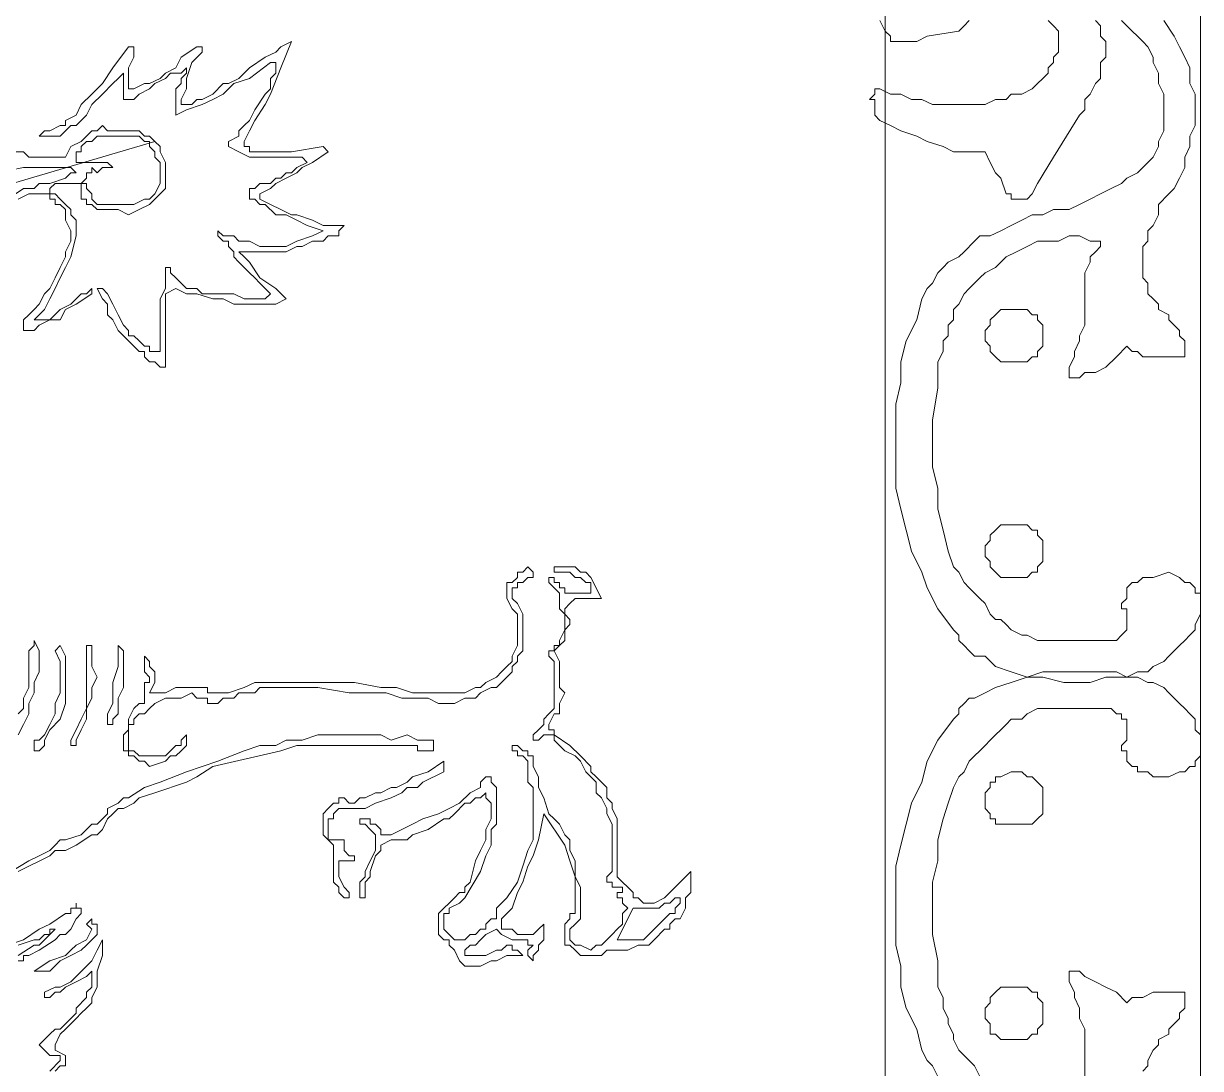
# Model space of a CAD drawing. Extents: x -66030 to 95157, y -13132 to 45879.
# Drawn here: x -24483 to -23608, y 14958 to 15735 of the extents above; entities that cross this region are included whole.
import ezdxf

# ---------------------------------------------------------------- set-up
doc = ezdxf.new("R2010")
doc.units = 0
doc.header["$LTSCALE"] = 100
doc.header["$MEASUREMENT"] = 0
doc.layers.get('0').update_dxf_attribs({"linetype": 'CONTINUOUS'})

msp = doc.modelspace()

# ---------------------------------------------------------------- linework, layer by layer
at = {"lineweight": 0}
for points in [[(-25342.37, 16299.58), (-23608.13, 16299.58), (-23608.13, 13143.56), (-25342.37, 13143.56), (-25342.37, 16299.58)], [(-25108.02, 15948.04), (-23842.48, 15948.04), (-23842.48, 13381.82), (-25108.02, 13381.82), (-25108.02, 15948.04)], [(-24283.86, 15721.5), (-24291.67, 15701.97), (-24299.48, 15682.44), (-24303.39, 15674.62), (-24311.2, 15662.91), (-24315.11, 15655.09), (-24319.01, 15647.28), (-24319.01, 15643.38), (-24319.01, 15643.38), (-24315.11, 15643.38), (-24315.11, 15639.47), (-24311.2, 15639.47), (-24307.29, 15639.47), (-24283.86, 15639.47), (-24260.42, 15643.38), (-24256.52, 15639.47), (-24268.23, 15631.66), (-24276.05, 15627.75), (-24279.95, 15623.85), (-24287.76, 15619.94), (-24295.58, 15616.03), (-24299.48, 15612.13), (-24307.29, 15608.22), (-24307.29, 15604.32), (-24299.48, 15600.41), (-24291.67, 15596.51), (-24283.86, 15592.6), (-24279.95, 15592.6), (-24268.23, 15588.69), (-24260.42, 15584.79), (-24252.61, 15584.79), (-24244.8, 15584.79), (-24248.7, 15580.88), (-24248.7, 15580.88), (-24248.7, 15576.98), (-24252.61, 15576.98), (-24256.52, 15576.98), (-24260.42, 15573.07), (-24268.23, 15573.07), (-24276.05, 15569.16), (-24279.95, 15569.16), (-24287.76, 15565.26), (-24291.67, 15565.26), (-24299.48, 15565.26), (-24307.29, 15565.26), (-24311.2, 15565.26), (-24319.01, 15565.26), (-24319.01, 15565.26), (-24322.92, 15565.26), (-24322.92, 15565.26), (-24319.01, 15561.35), (-24315.11, 15557.45), (-24307.29, 15545.73), (-24295.58, 15537.92), (-24287.76, 15530.1), (-24295.58, 15526.2), (-24307.29, 15526.2), (-24315.11, 15526.2), (-24326.82, 15526.2), (-24334.64, 15530.1), (-24342.45, 15530.1), (-24354.16, 15534.01), (-24361.98, 15534.01), (-24369.79, 15537.92), (-24377.6, 15534.01), (-24377.6, 15526.2), (-24377.6, 15518.39), (-24377.6, 15506.67), (-24377.6, 15494.95), (-24377.6, 15479.33), (-24381.51, 15479.33), (-24385.41, 15483.23), (-24385.41, 15483.23), (-24389.32, 15483.23), (-24393.22, 15487.14), (-24393.22, 15491.04), (-24397.13, 15491.04), (-24401.04, 15494.95), (-24408.85, 15502.76), (-24412.75, 15506.67), (-24416.66, 15514.48), (-24420.57, 15518.39), (-24420.57, 15526.2), (-24424.47, 15530.1), (-24428.38, 15537.92), (-24424.47, 15537.92), (-24420.57, 15534.01), (-24416.66, 15526.2), (-24412.75, 15518.39), (-24408.85, 15510.57), (-24404.94, 15506.67), (-24404.94, 15502.76), (-24401.04, 15502.76), (-24397.13, 15498.86), (-24393.22, 15494.95), (-24389.32, 15494.95), (-24389.32, 15491.04), (-24381.51, 15491.04), (-24381.51, 15494.95), (-24381.51, 15498.86), (-24381.51, 15506.67), (-24381.51, 15514.48), (-24381.51, 15522.29), (-24381.51, 15526.2), (-24381.51, 15530.1), (-24377.6, 15537.92), (-24377.6, 15541.82), (-24377.6, 15545.73), (-24377.6, 15549.63), (-24377.6, 15553.54), (-24377.6, 15553.54), (-24377.6, 15553.54), (-24377.6, 15553.54), (-24373.69, 15553.54), (-24373.69, 15553.54), (-24373.69, 15549.63), (-24369.79, 15545.73), (-24365.88, 15541.82), (-24365.88, 15541.82), (-24361.98, 15537.92), (-24358.07, 15537.92), (-24354.16, 15537.92), (-24350.26, 15534.01), (-24342.45, 15534.01), (-24334.64, 15534.01), (-24326.82, 15534.01), (-24319.01, 15530.1), (-24315.11, 15530.1), (-24307.29, 15530.1), (-24307.29, 15530.1), (-24303.39, 15530.1), (-24303.39, 15530.1), (-24299.48, 15534.01), (-24303.39, 15537.92), (-24307.29, 15541.82), (-24311.2, 15545.73), (-24315.11, 15549.63), (-24319.01, 15553.54), (-24322.92, 15557.45), (-24326.82, 15561.35), (-24326.82, 15565.26), (-24330.73, 15569.16), (-24330.73, 15573.07), (-24334.64, 15573.07), (-24338.54, 15576.98), (-24338.54, 15576.98), (-24338.54, 15576.98), (-24338.54, 15576.98), (-24338.54, 15580.88), (-24338.54, 15580.88), (-24334.64, 15576.98), (-24326.82, 15576.98), (-24322.92, 15573.07), (-24319.01, 15573.07), (-24315.11, 15573.07), (-24307.29, 15569.16), (-24303.39, 15569.16), (-24299.48, 15569.16), (-24287.76, 15569.16), (-24279.95, 15573.07), (-24268.23, 15576.98), (-24260.42, 15580.88), (-24272.14, 15584.79), (-24279.95, 15588.69), (-24287.76, 15592.6), (-24295.58, 15592.6), (-24303.39, 15600.41), (-24307.29, 15600.41), (-24311.2, 15604.32), (-24315.11, 15604.32), (-24315.11, 15608.22), (-24315.11, 15612.13), (-24311.2, 15612.13), (-24307.29, 15616.03), (-24303.39, 15616.03), (-24299.48, 15616.03), (-24295.58, 15619.94), (-24295.58, 15619.94), (-24291.67, 15619.94), (-24287.76, 15623.85), (-24283.86, 15623.85), (-24279.95, 15627.75), (-24272.14, 15631.66), (-24276.05, 15635.56), (-24291.67, 15635.56), (-24295.58, 15635.56), (-24303.39, 15635.56), (-24311.2, 15635.56), (-24315.11, 15635.56), (-24322.92, 15639.47), (-24330.73, 15643.38), (-24330.73, 15643.38), (-24330.73, 15643.38), (-24330.73, 15647.28), (-24330.73, 15647.28), (-24322.92, 15651.19), (-24322.92, 15655.09), (-24319.01, 15659), (-24315.11, 15662.91), (-24311.2, 15670.72), (-24303.39, 15682.44), (-24303.39, 15682.44), (-24299.48, 15686.34), (-24299.48, 15694.15), (-24295.58, 15698.06), (-24295.58, 15705.87), (-24299.48, 15705.87), (-24315.11, 15694.15), (-24326.82, 15690.25), (-24334.64, 15682.44), (-24342.45, 15678.53), (-24350.26, 15674.62), (-24361.98, 15670.72), (-24369.79, 15666.81), (-24369.79, 15670.72), (-24369.79, 15670.72), (-24369.79, 15674.62), (-24369.79, 15678.53), (-24369.79, 15682.44), (-24369.79, 15686.34), (-24365.88, 15690.25), (-24365.88, 15694.15), (-24361.98, 15698.06), (-24361.98, 15698.06), (-24361.98, 15701.97), (-24365.88, 15698.06), (-24369.79, 15698.06), (-24373.69, 15698.06), (-24377.6, 15694.15), (-24385.41, 15690.25), (-24389.32, 15686.34), (-24397.13, 15682.44), (-24401.04, 15678.53), (-24404.94, 15678.53), (-24408.85, 15678.53), (-24408.85, 15682.44), (-24408.85, 15682.44), (-24408.85, 15686.34), (-24408.85, 15690.25), (-24408.85, 15690.25), (-24408.85, 15694.15), (-24408.85, 15698.06), (-24408.85, 15698.06), (-24412.75, 15694.15), (-24416.66, 15690.25), (-24424.47, 15682.44), (-24432.28, 15674.62), (-24436.19, 15666.81), (-24440.1, 15662.91), (-24444, 15659), (-24447.91, 15659), (-24451.81, 15655.09), (-24455.72, 15651.19), (-24463.53, 15651.19), (-24467.44, 15651.19), (-24471.34, 15651.19), (-24471.34, 15651.19), (-24467.44, 15655.09), (-24463.53, 15655.09), (-24463.53, 15655.09), (-24455.72, 15659), (-24451.81, 15659), (-24451.81, 15662.91), (-24444, 15666.81), (-24440.1, 15674.62), (-24432.28, 15682.44), (-24424.47, 15690.25), (-24416.66, 15701.97), (-24404.94, 15717.59), (-24404.94, 15717.59), (-24404.94, 15717.59), (-24401.04, 15717.59), (-24401.04, 15717.59), (-24401.04, 15713.68), (-24401.04, 15709.78), (-24404.94, 15701.97), (-24404.94, 15698.06), (-24404.94, 15694.15), (-24404.94, 15690.25), (-24404.94, 15686.34), (-24401.04, 15686.34), (-24393.22, 15690.25), (-24389.32, 15690.25), (-24381.51, 15694.15), (-24377.6, 15698.06), (-24369.79, 15701.97), (-24365.88, 15709.78), (-24354.16, 15717.59), (-24354.16, 15717.59), (-24354.16, 15717.59), (-24350.26, 15717.59), (-24350.26, 15713.68), (-24358.07, 15705.87), (-24361.98, 15694.15), (-24361.98, 15690.25), (-24361.98, 15686.34), (-24365.88, 15678.53), (-24365.88, 15674.62), (-24358.07, 15674.62), (-24354.16, 15678.53), (-24350.26, 15678.53), (-24342.45, 15682.44), (-24334.64, 15690.25), (-24330.73, 15690.25), (-24322.92, 15694.15), (-24319.01, 15698.06), (-24315.11, 15701.97), (-24303.39, 15709.78), (-24295.58, 15713.68), (-24291.67, 15717.59), (-24283.86, 15721.5), (-24283.86, 15721.5)], [(-24385.41, 15639.47), (-24385.41, 15635.56), (-24381.51, 15631.66), (-24381.51, 15627.75), (-24381.51, 15623.85), (-24381.51, 15619.94), (-24381.51, 15616.03), (-24381.51, 15616.03), (-24385.41, 15608.22), (-24385.41, 15608.22), (-24389.32, 15604.32), (-24393.22, 15604.32), (-24393.22, 15604.32), (-24401.04, 15600.41), (-24404.94, 15600.41), (-24408.85, 15600.41), (-24416.66, 15600.41), (-24420.57, 15600.41), (-24428.38, 15600.41), (-24432.28, 15604.32), (-24432.28, 15608.22), (-24436.19, 15612.13), (-24436.19, 15612.13), (-24436.19, 15616.03), (-24440.1, 15616.03), (-24436.19, 15619.94), (-24436.19, 15619.94), (-24436.19, 15623.85), (-24436.19, 15623.85), (-24432.28, 15623.85), (-24432.28, 15627.75), (-24428.38, 15623.85), (-24424.47, 15627.75), (-24416.66, 15627.75), (-24420.57, 15631.66), (-24420.57, 15631.66), (-24420.57, 15631.66), (-24424.47, 15631.66), (-24428.38, 15631.66), (-24432.28, 15631.66), (-24436.19, 15631.66), (-24436.19, 15631.66), (-24440.1, 15631.66), (-24440.1, 15631.66), (-24444, 15631.66), (-24444, 15631.66), (-24444, 15635.56), (-24444, 15635.56), (-24444, 15639.47), (-24440.1, 15639.47), (-24440.1, 15643.38), (-24436.19, 15647.28), (-24432.28, 15647.28), (-24432.28, 15647.28), (-24428.38, 15651.19), (-24428.38, 15651.19), (-24424.47, 15651.19), (-24424.47, 15651.19), (-24420.57, 15651.19), (-24416.66, 15651.19), (-24412.75, 15651.19), (-24404.94, 15651.19), (-24401.04, 15651.19), (-24397.13, 15651.19), (-24393.22, 15647.28), (-24389.32, 15647.28), (-24389.32, 15643.38), (-24389.32, 15643.38), (-24385.41, 15639.47)], [(-23768.27, 15502.76), (-23768.27, 15498.86), (-23764.36, 15494.95), (-23764.36, 15491.04), (-23760.46, 15487.14), (-23760.46, 15487.14), (-23756.55, 15483.23), (-23748.74, 15483.23), (-23744.83, 15483.23), (-23740.93, 15483.23), (-23737.02, 15483.23), (-23733.12, 15487.14), (-23729.21, 15487.14), (-23729.21, 15491.04), (-23725.3, 15494.95), (-23725.3, 15498.86), (-23725.3, 15502.76), (-23725.3, 15506.67), (-23725.3, 15510.57), (-23729.21, 15514.48), (-23729.21, 15518.39), (-23733.12, 15518.39), (-23737.02, 15522.29), (-23740.93, 15522.29), (-23744.83, 15522.29), (-23748.74, 15522.29), (-23756.55, 15522.29), (-23760.46, 15518.39), (-23760.46, 15518.39), (-23764.36, 15514.48), (-23764.36, 15510.57), (-23768.27, 15506.67), (-23768.27, 15502.76)], [(-23768.27, 15342.62), (-23768.27, 15338.71), (-23764.36, 15334.81), (-23764.36, 15330.9), (-23760.46, 15326.99), (-23760.46, 15326.99), (-23756.55, 15323.09), (-23748.74, 15323.09), (-23744.83, 15323.09), (-23740.93, 15323.09), (-23737.02, 15323.09), (-23733.12, 15326.99), (-23729.21, 15326.99), (-23729.21, 15330.9), (-23725.3, 15334.81), (-23725.3, 15338.71), (-23725.3, 15342.62), (-23725.3, 15346.52), (-23725.3, 15350.43), (-23729.21, 15354.34), (-23729.21, 15358.24), (-23733.12, 15358.24), (-23737.02, 15362.15), (-23740.93, 15362.15), (-23744.83, 15362.15), (-23748.74, 15362.15), (-23756.55, 15362.15), (-23760.46, 15358.24), (-23760.46, 15358.24), (-23764.36, 15354.34), (-23764.36, 15350.43), (-23768.27, 15346.52), (-23768.27, 15342.62)], [(-24104.18, 15326.99), (-24104.18, 15326.99), (-24104.18, 15326.99), (-24104.18, 15323.09), (-24104.18, 15323.09), (-24108.09, 15323.09), (-24108.09, 15323.09), (-24108.09, 15323.09), (-24111.99, 15319.18), (-24115.9, 15319.18), (-24115.9, 15315.28), (-24119.81, 15315.28), (-24119.81, 15311.37), (-24119.81, 15311.37), (-24119.81, 15307.46), (-24115.9, 15303.56), (-24111.99, 15295.75), (-24111.99, 15291.84), (-24111.99, 15287.93), (-24111.99, 15280.12), (-24111.99, 15272.31), (-24111.99, 15268.4), (-24115.9, 15264.5), (-24115.9, 15260.59), (-24119.81, 15256.69), (-24119.81, 15252.78), (-24123.71, 15248.87), (-24123.71, 15248.87), (-24127.62, 15244.97), (-24131.52, 15241.06), (-24135.43, 15241.06), (-24143.24, 15237.16), (-24147.15, 15233.25), (-24154.96, 15233.25), (-24162.77, 15229.34), (-24170.58, 15229.34), (-24174.49, 15229.34), (-24182.3, 15233.25), (-24194.02, 15233.25), (-24201.83, 15233.25), (-24213.55, 15237.16), (-24221.36, 15237.16), (-24233.08, 15237.16), (-24236.99, 15237.16), (-24240.89, 15237.16), (-24264.33, 15241.06), (-24276.05, 15241.06), (-24287.76, 15241.06), (-24295.58, 15241.06), (-24307.29, 15241.06), (-24311.2, 15237.16), (-24319.01, 15237.16), (-24322.92, 15237.16), (-24326.82, 15233.25), (-24330.73, 15233.25), (-24330.73, 15233.25), (-24334.64, 15233.25), (-24338.54, 15229.34), (-24342.45, 15229.34), (-24346.35, 15229.34), (-24346.35, 15229.34), (-24346.35, 15229.34), (-24346.35, 15229.34), (-24346.35, 15233.25), (-24346.35, 15233.25), (-24354.16, 15233.25), (-24358.07, 15237.16), (-24365.88, 15233.25), (-24373.69, 15233.25), (-24377.6, 15233.25), (-24385.41, 15229.34), (-24389.32, 15225.44), (-24393.22, 15221.53), (-24397.13, 15221.53), (-24401.04, 15217.63), (-24401.04, 15213.72), (-24404.94, 15213.72), (-24404.94, 15209.81), (-24404.94, 15205.91), (-24404.94, 15198.1), (-24404.94, 15194.19), (-24401.04, 15194.19), (-24401.04, 15194.19), (-24397.13, 15190.28), (-24393.22, 15190.28), (-24389.32, 15190.28), (-24385.41, 15190.28), (-24381.51, 15190.28), (-24377.6, 15190.28), (-24373.69, 15194.19), (-24369.79, 15198.1), (-24365.88, 15198.1), (-24365.88, 15202), (-24361.98, 15205.91), (-24361.98, 15205.91), (-24361.98, 15205.91), (-24361.98, 15202), (-24361.98, 15198.1), (-24365.88, 15194.19), (-24365.88, 15194.19), (-24369.79, 15190.28), (-24373.69, 15190.28), (-24377.6, 15186.38), (-24389.32, 15182.47), (-24393.22, 15186.38), (-24397.13, 15186.38), (-24401.04, 15190.28), (-24404.94, 15190.28), (-24404.94, 15194.19), (-24408.85, 15194.19), (-24408.85, 15205.91), (-24404.94, 15209.81), (-24404.94, 15213.72), (-24404.94, 15217.63), (-24401.04, 15225.44), (-24401.04, 15225.44), (-24397.13, 15229.34), (-24397.13, 15229.34), (-24393.22, 15229.34), (-24393.22, 15233.25), (-24393.22, 15237.16), (-24393.22, 15237.16), (-24393.22, 15241.06), (-24393.22, 15244.97), (-24389.32, 15244.97), (-24389.32, 15248.87), (-24393.22, 15252.78), (-24393.22, 15256.69), (-24393.22, 15260.59), (-24393.22, 15264.5), (-24393.22, 15264.5), (-24389.32, 15260.59), (-24389.32, 15260.59), (-24389.32, 15256.69), (-24385.41, 15252.78), (-24385.41, 15248.87), (-24385.41, 15244.97), (-24389.32, 15237.16), (-24381.51, 15237.16), (-24377.6, 15237.16), (-24369.79, 15241.06), (-24365.88, 15241.06), (-24358.07, 15241.06), (-24354.16, 15241.06), (-24350.26, 15241.06), (-24346.35, 15241.06), (-24346.35, 15237.16), (-24342.45, 15237.16), (-24330.73, 15237.16), (-24319.01, 15241.06), (-24311.2, 15244.97), (-24303.39, 15244.97), (-24295.58, 15244.97), (-24287.76, 15244.97), (-24276.05, 15244.97), (-24268.23, 15244.97), (-24256.52, 15244.97), (-24236.99, 15244.97), (-24217.46, 15241.06), (-24205.74, 15241.06), (-24194.02, 15237.16), (-24182.3, 15237.16), (-24174.49, 15237.16), (-24166.68, 15237.16), (-24162.77, 15237.16), (-24154.96, 15237.16), (-24147.15, 15241.06), (-24143.24, 15241.06), (-24139.34, 15244.97), (-24131.52, 15248.87), (-24127.62, 15252.78), (-24123.71, 15256.69), (-24119.81, 15260.59), (-24119.81, 15264.5), (-24115.9, 15272.31), (-24115.9, 15276.22), (-24115.9, 15280.12), (-24115.9, 15284.03), (-24115.9, 15287.93), (-24115.9, 15295.75), (-24115.9, 15295.75), (-24119.81, 15299.65), (-24123.71, 15307.46), (-24123.71, 15311.37), (-24123.71, 15311.37), (-24123.71, 15315.28), (-24123.71, 15315.28), (-24123.71, 15319.18), (-24119.81, 15319.18), (-24115.9, 15323.09), (-24115.9, 15326.99), (-24111.99, 15326.99), (-24111.99, 15326.99), (-24108.09, 15330.9), (-24104.18, 15326.99), (-24104.18, 15326.99)], [(-24053.41, 15307.46), (-24053.41, 15307.46), (-24057.31, 15307.46), (-24069.03, 15307.46), (-24072.94, 15307.46), (-24072.94, 15307.46), (-24076.84, 15303.56), (-24076.84, 15303.56), (-24076.84, 15303.56), (-24080.75, 15299.65), (-24080.75, 15295.75), (-24076.84, 15291.84), (-24076.84, 15287.93), (-24080.75, 15284.03), (-24080.75, 15280.12), (-24080.75, 15276.22), (-24084.65, 15272.31), (-24088.56, 15268.4), (-24084.65, 15260.59), (-24084.65, 15256.69), (-24084.65, 15244.97), (-24084.65, 15241.06), (-24080.75, 15237.16), (-24084.65, 15229.34), (-24084.65, 15225.44), (-24084.65, 15221.53), (-24088.56, 15221.53), (-24092.47, 15213.72), (-24092.47, 15213.72), (-24092.47, 15209.81), (-24092.47, 15209.81), (-24092.47, 15209.81), (-24088.56, 15209.81), (-24088.56, 15205.91), (-24076.84, 15198.1), (-24069.03, 15190.28), (-24061.22, 15182.47), (-24061.22, 15178.57), (-24057.31, 15174.66), (-24053.41, 15170.75), (-24049.5, 15166.85), (-24049.5, 15159.04), (-24045.59, 15155.13), (-24045.59, 15151.22), (-24041.69, 15143.41), (-24041.69, 15139.51), (-24041.69, 15131.69), (-24041.69, 15131.69), (-24041.69, 15127.79), (-24041.69, 15116.07), (-24041.69, 15112.17), (-24041.69, 15108.26), (-24041.69, 15104.35), (-24041.69, 15100.45), (-24041.69, 15100.45), (-24037.78, 15096.54), (-24033.88, 15092.64), (-24029.97, 15088.73), (-24029.97, 15084.82), (-24026.06, 15084.82), (-24022.16, 15080.92), (-24022.16, 15080.92), (-24018.25, 15080.92), (-24014.35, 15080.92), (-24014.35, 15080.92), (-24006.53, 15084.82), (-24002.63, 15088.73), (-23998.72, 15092.64), (-23994.82, 15096.54), (-23987, 15104.35), (-23987, 15100.45), (-23987, 15100.45), (-23987, 15096.54), (-23987, 15092.64), (-23987, 15088.73), (-23990.91, 15084.82), (-23990.91, 15080.92), (-23990.91, 15077.01), (-23994.82, 15069.2), (-23998.72, 15069.2), (-24002.63, 15065.29), (-24002.63, 15061.39), (-24006.53, 15061.39), (-24014.35, 15053.58), (-24018.25, 15049.67), (-24026.06, 15049.67), (-24033.88, 15045.76), (-24037.78, 15045.76), (-24041.69, 15045.76), (-24045.59, 15045.76), (-24049.5, 15045.76), (-24053.41, 15041.86), (-24057.31, 15041.86), (-24061.22, 15041.86), (-24069.03, 15041.86), (-24072.94, 15045.76), (-24072.94, 15045.76), (-24076.84, 15049.67), (-24080.75, 15049.67), (-24080.75, 15053.58), (-24080.75, 15057.48), (-24080.75, 15057.48), (-24080.75, 15061.39), (-24080.75, 15061.39), (-24080.75, 15065.29), (-24080.75, 15065.29), (-24076.84, 15069.2), (-24076.84, 15073.11), (-24072.94, 15073.11), (-24072.94, 15080.92), (-24072.94, 15084.82), (-24072.94, 15092.64), (-24072.94, 15100.45), (-24076.84, 15112.17), (-24080.75, 15123.88), (-24096.37, 15147.32), (-24100.28, 15127.79), (-24104.18, 15116.07), (-24108.09, 15108.26), (-24111.99, 15096.54), (-24115.9, 15088.73), (-24119.81, 15077.01), (-24127.62, 15069.2), (-24127.62, 15069.2), (-24127.62, 15065.29), (-24127.62, 15065.29), (-24127.62, 15065.29), (-24127.62, 15061.39), (-24123.71, 15061.39), (-24119.81, 15061.39), (-24115.9, 15057.48), (-24111.99, 15057.48), (-24108.09, 15057.48), (-24104.18, 15057.48), (-24104.18, 15057.48), (-24100.28, 15061.39), (-24100.28, 15061.39), (-24100.28, 15061.39), (-24096.37, 15065.29), (-24096.37, 15065.29), (-24096.37, 15061.39), (-24096.37, 15061.39), (-24096.37, 15057.48), (-24096.37, 15053.58), (-24100.28, 15049.67), (-24100.28, 15045.76), (-24104.18, 15041.86), (-24104.18, 15037.95), (-24104.18, 15037.95), (-24108.09, 15041.86), (-24108.09, 15041.86), (-24108.09, 15041.86), (-24108.09, 15045.76), (-24104.18, 15049.67), (-24104.18, 15049.67), (-24108.09, 15049.67), (-24108.09, 15049.67), (-24108.09, 15053.58), (-24111.99, 15053.58), (-24115.9, 15053.58), (-24119.81, 15053.58), (-24127.62, 15057.48), (-24131.52, 15061.39), (-24139.34, 15057.48), (-24143.24, 15053.58), (-24147.15, 15049.67), (-24151.05, 15049.67), (-24154.96, 15045.76), (-24154.96, 15045.76), (-24154.96, 15041.86), (-24151.05, 15041.86), (-24151.05, 15041.86), (-24147.15, 15041.86), (-24143.24, 15041.86), (-24139.34, 15041.86), (-24131.52, 15045.76), (-24127.62, 15045.76), (-24123.71, 15049.67), (-24119.81, 15049.67), (-24119.81, 15045.76), (-24115.9, 15045.76), (-24115.9, 15045.76), (-24115.9, 15045.76), (-24111.99, 15041.86), (-24111.99, 15041.86), (-24111.99, 15041.86), (-24111.99, 15041.86), (-24111.99, 15041.86), (-24115.9, 15041.86), (-24119.81, 15041.86), (-24123.71, 15041.86), (-24123.71, 15041.86), (-24131.52, 15037.95), (-24135.43, 15037.95), (-24143.24, 15034.05), (-24147.15, 15034.05), (-24147.15, 15034.05), (-24151.05, 15034.05), (-24154.96, 15034.05), (-24158.87, 15037.95), (-24158.87, 15037.95), (-24162.77, 15045.76), (-24166.68, 15049.67), (-24166.68, 15053.58), (-24170.58, 15053.58), (-24170.58, 15053.58), (-24174.49, 15057.48), (-24174.49, 15061.39), (-24174.49, 15065.29), (-24174.49, 15069.2), (-24174.49, 15073.11), (-24170.58, 15077.01), (-24166.68, 15080.92), (-24162.77, 15084.82), (-24158.87, 15088.73), (-24154.96, 15088.73), (-24154.96, 15092.64), (-24151.05, 15096.54), (-24147.15, 15112.17), (-24143.24, 15119.98), (-24139.34, 15127.79), (-24139.34, 15135.6), (-24135.43, 15143.41), (-24135.43, 15151.22), (-24135.43, 15155.13), (-24139.34, 15159.04), (-24139.34, 15162.94), (-24143.24, 15159.04), (-24147.15, 15159.04), (-24151.05, 15155.13), (-24154.96, 15155.13), (-24162.77, 15147.32), (-24166.68, 15143.41), (-24170.58, 15143.41), (-24182.3, 15135.6), (-24194.02, 15131.69), (-24197.93, 15127.79), (-24205.74, 15127.79), (-24209.64, 15127.79), (-24217.46, 15123.88), (-24217.46, 15119.98), (-24221.36, 15116.07), (-24225.27, 15104.35), (-24225.27, 15100.45), (-24229.17, 15096.54), (-24229.17, 15088.73), (-24229.17, 15084.82), (-24233.08, 15084.82), (-24233.08, 15088.73), (-24233.08, 15088.73), (-24233.08, 15088.73), (-24233.08, 15092.64), (-24233.08, 15096.54), (-24229.17, 15100.45), (-24229.17, 15104.35), (-24225.27, 15112.17), (-24221.36, 15119.98), (-24221.36, 15123.88), (-24221.36, 15127.79), (-24221.36, 15131.69), (-24225.27, 15135.6), (-24225.27, 15135.6), (-24229.17, 15139.51), (-24233.08, 15139.51), (-24233.08, 15143.41), (-24233.08, 15143.41), (-24233.08, 15143.41), (-24233.08, 15143.41), (-24229.17, 15143.41), (-24229.17, 15143.41), (-24225.27, 15143.41), (-24225.27, 15139.51), (-24221.36, 15139.51), (-24221.36, 15139.51), (-24217.46, 15135.6), (-24217.46, 15131.69), (-24217.46, 15131.69), (-24213.55, 15131.69), (-24209.64, 15131.69), (-24201.83, 15135.6), (-24194.02, 15139.51), (-24186.21, 15143.41), (-24174.49, 15147.32), (-24166.68, 15151.22), (-24158.87, 15155.13), (-24151.05, 15162.94), (-24143.24, 15166.85), (-24143.24, 15170.75), (-24143.24, 15170.75), (-24139.34, 15174.66), (-24139.34, 15174.66), (-24135.43, 15174.66), (-24135.43, 15174.66), (-24135.43, 15174.66), (-24135.43, 15170.75), (-24131.52, 15166.85), (-24131.52, 15162.94), (-24131.52, 15155.13), (-24131.52, 15151.22), (-24131.52, 15147.32), (-24131.52, 15139.51), (-24135.43, 15135.6), (-24135.43, 15123.88), (-24139.34, 15116.07), (-24143.24, 15104.35), (-24154.96, 15084.82), (-24154.96, 15084.82), (-24154.96, 15084.82), (-24158.87, 15080.92), (-24166.68, 15077.01), (-24166.68, 15073.11), (-24170.58, 15073.11), (-24170.58, 15073.11), (-24170.58, 15069.2), (-24170.58, 15069.2), (-24170.58, 15065.29), (-24170.58, 15065.29), (-24170.58, 15061.39), (-24170.58, 15061.39), (-24166.68, 15057.48), (-24166.68, 15057.48), (-24162.77, 15053.58), (-24162.77, 15053.58), (-24154.96, 15053.58), (-24151.05, 15057.48), (-24147.15, 15057.48), (-24143.24, 15061.39), (-24139.34, 15061.39), (-24139.34, 15065.29), (-24135.43, 15069.2), (-24135.43, 15069.2), (-24135.43, 15069.2), (-24131.52, 15069.2), (-24131.52, 15073.11), (-24131.52, 15077.01), (-24123.71, 15084.82), (-24115.9, 15096.54), (-24111.99, 15108.26), (-24108.09, 15119.98), (-24104.18, 15127.79), (-24104.18, 15131.69), (-24104.18, 15139.51), (-24104.18, 15143.41), (-24104.18, 15151.22), (-24104.18, 15155.13), (-24104.18, 15162.94), (-24104.18, 15166.85), (-24108.09, 15170.75), (-24108.09, 15174.66), (-24108.09, 15182.47), (-24108.09, 15186.38), (-24111.99, 15190.28), (-24111.99, 15190.28), (-24115.9, 15190.28), (-24115.9, 15194.19), (-24119.81, 15194.19), (-24119.81, 15194.19), (-24119.81, 15198.1), (-24119.81, 15198.1), (-24115.9, 15198.1), (-24115.9, 15198.1), (-24111.99, 15194.19), (-24111.99, 15194.19), (-24108.09, 15194.19), (-24108.09, 15190.28), (-24104.18, 15190.28), (-24104.18, 15186.38), (-24104.18, 15182.47), (-24100.28, 15174.66), (-24100.28, 15170.75), (-24100.28, 15166.85), (-24096.37, 15159.04), (-24092.47, 15147.32), (-24088.56, 15143.41), (-24084.65, 15139.51), (-24080.75, 15131.69), (-24076.84, 15127.79), (-24076.84, 15119.98), (-24072.94, 15112.17), (-24072.94, 15100.45), (-24069.03, 15092.64), (-24069.03, 15088.73), (-24069.03, 15084.82), (-24069.03, 15080.92), (-24069.03, 15073.11), (-24069.03, 15069.2), (-24072.94, 15065.29), (-24076.84, 15061.39), (-24076.84, 15057.48), (-24076.84, 15057.48), (-24076.84, 15053.58), (-24076.84, 15053.58), (-24072.94, 15049.67), (-24069.03, 15049.67), (-24069.03, 15049.67), (-24061.22, 15045.76), (-24057.31, 15049.67), (-24053.41, 15049.67), (-24049.5, 15053.58), (-24045.59, 15057.48), (-24041.69, 15061.39), (-24037.78, 15065.29), (-24037.78, 15073.11), (-24033.88, 15077.01), (-24033.88, 15077.01), (-24033.88, 15077.01), (-24037.78, 15080.92), (-24037.78, 15080.92), (-24037.78, 15084.82), (-24041.69, 15084.82), (-24041.69, 15084.82), (-24041.69, 15084.82), (-24041.69, 15088.73), (-24037.78, 15088.73), (-24037.78, 15088.73), (-24037.78, 15088.73), (-24037.78, 15092.64), (-24041.69, 15092.64), (-24041.69, 15092.64), (-24041.69, 15092.64), (-24045.59, 15092.64), (-24045.59, 15096.54), (-24045.59, 15096.54), (-24049.5, 15096.54), (-24049.5, 15096.54), (-24049.5, 15100.45), (-24045.59, 15104.35), (-24045.59, 15108.26), (-24045.59, 15112.17), (-24045.59, 15116.07), (-24045.59, 15116.07), (-24045.59, 15123.88), (-24045.59, 15127.79), (-24045.59, 15135.6), (-24045.59, 15139.51), (-24049.5, 15147.32), (-24049.5, 15151.22), (-24053.41, 15159.04), (-24057.31, 15162.94), (-24057.31, 15170.75), (-24061.22, 15174.66), (-24065.12, 15178.57), (-24069.03, 15186.38), (-24072.94, 15190.28), (-24080.75, 15194.19), (-24088.56, 15202), (-24088.56, 15205.91), (-24088.56, 15205.91), (-24092.47, 15205.91), (-24092.47, 15205.91), (-24096.37, 15205.91), (-24100.28, 15202), (-24104.18, 15202), (-24104.18, 15205.91), (-24100.28, 15209.81), (-24096.37, 15213.72), (-24096.37, 15217.63), (-24092.47, 15221.53), (-24088.56, 15225.44), (-24088.56, 15229.34), (-24088.56, 15233.25), (-24088.56, 15237.16), (-24088.56, 15244.97), (-24088.56, 15252.78), (-24088.56, 15260.59), (-24092.47, 15264.5), (-24092.47, 15268.4), (-24092.47, 15268.4), (-24088.56, 15268.4), (-24088.56, 15272.31), (-24084.65, 15272.31), (-24084.65, 15276.22), (-24084.65, 15276.22), (-24080.75, 15284.03), (-24080.75, 15287.93), (-24080.75, 15295.75), (-24084.65, 15299.65), (-24084.65, 15303.56), (-24084.65, 15311.37), (-24088.56, 15315.28), (-24092.47, 15319.18), (-24092.47, 15323.09), (-24092.47, 15323.09), (-24088.56, 15323.09), (-24088.56, 15323.09), (-24088.56, 15319.18), (-24084.65, 15319.18), (-24084.65, 15319.18), (-24084.65, 15315.28), (-24080.75, 15315.28), (-24080.75, 15311.37), (-24080.75, 15311.37), (-24076.84, 15311.37), (-24076.84, 15311.37), (-24072.94, 15311.37), (-24069.03, 15311.37), (-24065.12, 15311.37), (-24061.22, 15311.37), (-24061.22, 15315.28), (-24061.22, 15319.18), (-24065.12, 15319.18), (-24069.03, 15323.09), (-24072.94, 15323.09), (-24076.84, 15326.99), (-24080.75, 15326.99), (-24084.65, 15326.99), (-24088.56, 15326.99), (-24088.56, 15326.99), (-24088.56, 15330.9), (-24088.56, 15330.9), (-24088.56, 15330.9), (-24084.65, 15330.9), (-24080.75, 15330.9), (-24076.84, 15330.9), (-24076.84, 15330.9), (-24072.94, 15330.9), (-24069.03, 15326.99), (-24065.12, 15326.99), (-24061.22, 15323.09), (-24053.41, 15307.46)], [(-24451.81, 15237.16), (-24451.81, 15233.25), (-24451.81, 15229.34), (-24455.72, 15217.63), (-24463.53, 15209.81), (-24467.44, 15202), (-24467.44, 15202), (-24467.44, 15198.1), (-24471.34, 15194.19), (-24471.34, 15194.19), (-24475.25, 15194.19), (-24475.25, 15194.19), (-24475.25, 15194.19), (-24475.25, 15194.19), (-24475.25, 15198.1), (-24475.25, 15202), (-24471.34, 15202), (-24467.44, 15205.91), (-24463.53, 15213.72), (-24459.63, 15221.53), (-24459.63, 15229.34), (-24455.72, 15237.16), (-24455.72, 15244.97), (-24455.72, 15252.78), (-24455.72, 15260.59), (-24459.63, 15268.4), (-24455.72, 15272.31), (-24455.72, 15272.31), (-24455.72, 15272.31), (-24455.72, 15272.31), (-24451.81, 15264.5), (-24451.81, 15252.78), (-24451.81, 15237.16)], [(-24432.28, 15268.4), (-24432.28, 15256.69), (-24428.38, 15248.87), (-24432.28, 15241.06), (-24432.28, 15233.25), (-24436.19, 15225.44), (-24436.19, 15217.63), (-24440.1, 15209.81), (-24444, 15202), (-24444, 15198.1), (-24444, 15198.1), (-24447.91, 15198.1), (-24447.91, 15202), (-24444, 15209.81), (-24440.1, 15217.63), (-24436.19, 15225.44), (-24436.19, 15233.25), (-24436.19, 15244.97), (-24436.19, 15252.78), (-24436.19, 15260.59), (-24436.19, 15272.31), (-24436.19, 15272.31), (-24436.19, 15272.31), (-24432.28, 15272.31), (-24432.28, 15272.31), (-24432.28, 15268.4), (-24432.28, 15268.4)], [(-24408.85, 15264.5), (-24408.85, 15252.78), (-24408.85, 15241.06), (-24412.75, 15233.25), (-24412.75, 15229.34), (-24412.75, 15221.53), (-24416.66, 15217.63), (-24416.66, 15217.63), (-24416.66, 15213.72), (-24420.57, 15213.72), (-24420.57, 15213.72), (-24420.57, 15213.72), (-24420.57, 15221.53), (-24416.66, 15229.34), (-24416.66, 15237.16), (-24416.66, 15244.97), (-24412.75, 15256.69), (-24412.75, 15272.31), (-24412.75, 15272.31), (-24412.75, 15272.31), (-24412.75, 15272.31), (-24408.85, 15268.4), (-24408.85, 15264.5)], [(-24170.58, 15178.57), (-24186.21, 15170.75), (-24190.11, 15166.85), (-24197.93, 15166.85), (-24201.83, 15162.94), (-24209.64, 15159.04), (-24221.36, 15155.13), (-24229.17, 15151.22), (-24236.99, 15151.22), (-24240.89, 15151.22), (-24248.7, 15151.22), (-24252.61, 15147.32), (-24252.61, 15143.41), (-24256.52, 15143.41), (-24256.52, 15139.51), (-24256.52, 15139.51), (-24256.52, 15135.6), (-24256.52, 15131.69), (-24256.52, 15131.69), (-24256.52, 15131.69), (-24256.52, 15127.79), (-24252.61, 15127.79), (-24252.61, 15127.79), (-24248.7, 15127.79), (-24244.8, 15127.79), (-24244.8, 15123.88), (-24244.8, 15123.88), (-24244.8, 15123.88), (-24244.8, 15123.88), (-24244.8, 15119.98), (-24244.8, 15119.98), (-24244.8, 15119.98), (-24240.89, 15116.07), (-24240.89, 15116.07), (-24236.99, 15116.07), (-24236.99, 15112.17), (-24236.99, 15112.17), (-24236.99, 15112.17), (-24240.89, 15112.17), (-24244.8, 15112.17), (-24248.7, 15112.17), (-24248.7, 15112.17), (-24248.7, 15108.26), (-24248.7, 15108.26), (-24248.7, 15108.26), (-24248.7, 15104.35), (-24248.7, 15100.45), (-24248.7, 15100.45), (-24244.8, 15092.64), (-24240.89, 15088.73), (-24240.89, 15084.82), (-24240.89, 15084.82), (-24240.89, 15084.82), (-24240.89, 15084.82), (-24244.8, 15084.82), (-24244.8, 15084.82), (-24248.7, 15088.73), (-24248.7, 15088.73), (-24248.7, 15092.64), (-24252.61, 15096.54), (-24252.61, 15100.45), (-24252.61, 15108.26), (-24252.61, 15112.17), (-24252.61, 15119.98), (-24252.61, 15119.98), (-24252.61, 15123.88), (-24256.52, 15127.79), (-24256.52, 15127.79), (-24260.42, 15131.69), (-24260.42, 15139.51), (-24260.42, 15139.51), (-24260.42, 15143.41), (-24260.42, 15147.32), (-24260.42, 15147.32), (-24256.52, 15151.22), (-24252.61, 15155.13), (-24248.7, 15155.13), (-24248.7, 15159.04), (-24244.8, 15159.04), (-24240.89, 15155.13), (-24236.99, 15155.13), (-24233.08, 15159.04), (-24229.17, 15159.04), (-24221.36, 15162.94), (-24217.46, 15162.94), (-24217.46, 15162.94), (-24209.64, 15166.85), (-24205.74, 15166.85), (-24197.93, 15170.75), (-24194.02, 15174.66), (-24182.3, 15178.57), (-24170.58, 15186.38), (-24170.58, 15186.38), (-24170.58, 15186.38), (-24170.58, 15182.47), (-24170.58, 15182.47), (-24170.58, 15182.47), (-24170.58, 15178.57)], [(-23768.27, 15155.13), (-23768.27, 15162.94), (-23764.36, 15166.85), (-23764.36, 15170.75), (-23760.46, 15170.75), (-23760.46, 15174.66), (-23756.55, 15174.66), (-23748.74, 15178.57), (-23744.83, 15178.57), (-23740.93, 15178.57), (-23737.02, 15174.66), (-23733.12, 15174.66), (-23729.21, 15170.75), (-23729.21, 15170.75), (-23725.3, 15166.85), (-23725.3, 15162.94), (-23725.3, 15155.13), (-23725.3, 15151.22), (-23725.3, 15147.32), (-23729.21, 15143.41), (-23729.21, 15143.41), (-23733.12, 15139.51), (-23737.02, 15139.51), (-23740.93, 15139.51), (-23744.83, 15139.51), (-23748.74, 15139.51), (-23756.55, 15139.51), (-23760.46, 15139.51), (-23760.46, 15143.41), (-23764.36, 15143.41), (-23764.36, 15143.41), (-23764.36, 15147.32), (-23768.27, 15151.22), (-23768.27, 15155.13)], [(-24002.63, 15073.11), (-24006.53, 15069.2), (-24010.44, 15065.29), (-24014.35, 15061.39), (-24018.25, 15057.48), (-24022.16, 15053.58), (-24029.97, 15053.58), (-24033.88, 15053.58), (-24037.78, 15053.58), (-24041.69, 15053.58), (-24029.97, 15077.01), (-24022.16, 15077.01), (-24014.35, 15077.01), (-24010.44, 15077.01), (-24006.53, 15080.92), (-24002.63, 15080.92), (-23998.72, 15084.82), (-23994.82, 15084.82), (-23994.82, 15084.82), (-23994.82, 15080.92), (-23998.72, 15077.01), (-23998.72, 15073.11), (-24002.63, 15073.11)], [(-24428.38, 15061.39), (-24428.38, 15057.48), (-24428.38, 15057.48), (-24432.28, 15053.58), (-24432.28, 15053.58), (-24436.19, 15049.67), (-24440.1, 15045.76), (-24447.91, 15041.86), (-24455.72, 15037.95), (-24463.53, 15030.14), (-24475.25, 15030.14), (-24475.25, 15030.14), (-24463.53, 15037.95), (-24451.81, 15041.86), (-24447.91, 15045.76), (-24444, 15049.67), (-24436.19, 15053.58), (-24432.28, 15061.39), (-24432.28, 15061.39), (-24432.28, 15061.39), (-24436.19, 15065.29), (-24436.19, 15065.29), (-24436.19, 15065.29), (-24436.19, 15065.29), (-24432.28, 15069.2), (-24432.28, 15069.2), (-24432.28, 15065.29), (-24432.28, 15065.29), (-24428.38, 15065.29), (-24428.38, 15061.39), (-24428.38, 15061.39), (-24428.38, 15061.39)], [(-23768.27, 14998.89), (-23768.27, 15002.8), (-23764.36, 15006.7), (-23764.36, 15010.61), (-23760.46, 15014.52), (-23760.46, 15014.52), (-23756.55, 15018.42), (-23748.74, 15018.42), (-23744.83, 15018.42), (-23740.93, 15018.42), (-23737.02, 15018.42), (-23733.12, 15014.52), (-23729.21, 15014.52), (-23729.21, 15010.61), (-23725.3, 15006.7), (-23725.3, 15002.8), (-23725.3, 14998.89), (-23725.3, 14994.99), (-23725.3, 14991.08), (-23729.21, 14987.17), (-23729.21, 14983.27), (-23733.12, 14983.27), (-23737.02, 14979.36), (-23740.93, 14979.36), (-23744.83, 14979.36), (-23748.74, 14979.36), (-23756.55, 14979.36), (-23760.46, 14983.27), (-23760.46, 14983.27), (-23764.36, 14983.27), (-23764.36, 14987.17), (-23764.36, 14991.08), (-23768.27, 14994.99), (-23768.27, 14998.89)]]:
    msp.add_lwpolyline(points, close=True, dxfattribs=at)
for points in [[(-23721.4, 15737.12), (-23717.49, 15733.21), (-23717.49, 15733.21), (-23713.59, 15729.31), (-23713.59, 15725.4), (-23713.59, 15721.5), (-23713.59, 15717.59), (-23713.59, 15713.68), (-23713.59, 15713.68), (-23717.49, 15709.78), (-23717.49, 15705.87), (-23721.4, 15701.97), (-23721.4, 15698.06), (-23725.3, 15694.15), (-23729.21, 15690.25), (-23733.12, 15686.34), (-23740.93, 15682.44), (-23748.74, 15682.44), (-23752.65, 15678.53), (-23760.46, 15678.53), (-23768.27, 15674.62), (-23772.18, 15674.62), (-23779.99, 15674.62), (-23787.8, 15674.62), (-23795.61, 15674.62), (-23803.42, 15674.62), (-23807.33, 15674.62), (-23815.14, 15678.53), (-23822.95, 15678.53), (-23830.77, 15682.44), (-23838.58, 15682.44), (-23846.39, 15686.34), (-23846.39, 15686.34), (-23850.3, 15686.34), (-23850.3, 15682.44), (-23850.3, 15682.44), (-23854.2, 15678.53), (-23850.3, 15678.53), (-23850.3, 15674.62), (-23850.3, 15666.81), (-23846.39, 15662.91), (-23838.58, 15659), (-23830.77, 15655.09), (-23819.05, 15651.19), (-23811.24, 15647.28), (-23799.52, 15643.38), (-23791.71, 15639.47), (-23779.99, 15639.47), (-23768.27, 15639.47), (-23764.36, 15631.66), (-23760.46, 15623.85), (-23756.55, 15619.94), (-23752.65, 15608.22), (-23748.74, 15608.22), (-23748.74, 15604.32), (-23744.83, 15604.32), (-23740.93, 15604.32), (-23737.02, 15604.32), (-23733.12, 15608.22), (-23733.12, 15608.22), (-23729.21, 15616.03), (-23717.49, 15635.56), (-23697.96, 15666.81), (-23694.06, 15670.72), (-23694.06, 15678.53), (-23690.15, 15682.44), (-23686.24, 15690.25), (-23682.34, 15694.15), (-23682.34, 15698.06), (-23682.34, 15705.87), (-23678.43, 15709.78), (-23678.43, 15713.68), (-23678.43, 15721.5), (-23682.34, 15725.4), (-23682.34, 15729.31), (-23682.34, 15733.21), (-23686.24, 15737.12)], [(-23846.39, 15737.12), (-23842.48, 15729.31), (-23838.58, 15725.4), (-23838.58, 15725.4), (-23838.58, 15721.5), (-23838.58, 15721.5), (-23834.67, 15721.5), (-23834.67, 15721.5), (-23826.86, 15721.5), (-23819.05, 15721.5), (-23811.24, 15725.4), (-23787.8, 15729.31), (-23783.89, 15733.21), (-23779.99, 15737.12)], [(-23666.71, 15737.12), (-23662.81, 15733.21), (-23658.9, 15729.31), (-23655, 15725.4), (-23651.09, 15721.5), (-23647.18, 15717.59), (-23643.28, 15709.78), (-23643.28, 15705.87), (-23639.37, 15698.06), (-23639.37, 15690.25), (-23635.47, 15682.44), (-23635.47, 15674.62), (-23635.47, 15666.81), (-23635.47, 15659), (-23635.47, 15655.09), (-23639.37, 15647.28), (-23639.37, 15643.38), (-23643.28, 15635.56), (-23647.18, 15631.66), (-23651.09, 15627.75), (-23655, 15623.85), (-23662.81, 15619.94), (-23666.71, 15616.03), (-23674.53, 15612.13), (-23682.34, 15608.22), (-23690.15, 15604.32), (-23697.96, 15600.41), (-23705.77, 15596.51), (-23717.49, 15596.51), (-23725.3, 15592.6), (-23733.12, 15592.6), (-23740.93, 15588.69), (-23748.74, 15584.79), (-23756.55, 15580.88), (-23764.36, 15576.98), (-23772.18, 15576.98), (-23776.08, 15573.07), (-23783.89, 15565.26), (-23787.8, 15561.35), (-23795.61, 15557.45), (-23799.52, 15553.54), (-23803.42, 15549.63), (-23807.33, 15541.82), (-23811.24, 15537.92), (-23815.14, 15530.1), (-23819.05, 15514.48), (-23826.86, 15498.86), (-23830.77, 15483.23), (-23830.77, 15467.61), (-23834.67, 15451.98), (-23834.67, 15436.36), (-23834.67, 15420.74), (-23834.67, 15405.11), (-23834.67, 15389.49), (-23830.77, 15373.86), (-23826.86, 15358.24), (-23822.95, 15342.62), (-23815.14, 15326.99), (-23811.24, 15315.28), (-23803.42, 15299.65), (-23791.71, 15284.03), (-23787.8, 15280.12), (-23787.8, 15276.22), (-23783.89, 15272.31), (-23779.99, 15268.4), (-23776.08, 15264.5), (-23768.27, 15264.5), (-23760.46, 15256.69), (-23748.74, 15252.78), (-23737.02, 15248.87), (-23725.3, 15248.87), (-23709.68, 15244.97), (-23697.96, 15244.97), (-23690.15, 15244.97), (-23678.43, 15248.87), (-23670.62, 15248.87), (-23662.81, 15248.87), (-23655, 15252.78), (-23647.18, 15252.78), (-23643.28, 15256.69), (-23635.47, 15260.59), (-23631.56, 15264.5), (-23627.65, 15268.4), (-23623.75, 15272.31), (-23619.84, 15276.22), (-23615.94, 15280.12), (-23612.03, 15284.03), (-23612.03, 15287.93), (-23608.13, 15295.75), (-23608.13, 15299.65), (-23608.13, 15303.56), (-23608.13, 15303.56), (-23608.13, 15307.46), (-23608.13, 15311.37), (-23612.03, 15311.37), (-23612.03, 15315.28), (-23612.03, 15315.28), (-23615.94, 15319.18), (-23619.84, 15319.18), (-23623.75, 15323.09), (-23631.56, 15326.99), (-23643.28, 15323.09), (-23647.18, 15323.09), (-23651.09, 15323.09), (-23655, 15319.18), (-23655, 15319.18), (-23658.9, 15319.18), (-23662.81, 15315.28), (-23662.81, 15311.37), (-23662.81, 15311.37), (-23662.81, 15307.46), (-23666.71, 15303.56), (-23666.71, 15299.65), (-23662.81, 15299.65), (-23662.81, 15295.75), (-23662.81, 15291.84), (-23662.81, 15287.93), (-23662.81, 15284.03), (-23662.81, 15284.03), (-23666.71, 15280.12), (-23666.71, 15280.12), (-23670.62, 15276.22), (-23674.53, 15276.22), (-23678.43, 15276.22), (-23690.15, 15276.22), (-23701.87, 15276.22), (-23713.59, 15276.22), (-23729.21, 15276.22), (-23737.02, 15280.12), (-23740.93, 15280.12), (-23748.74, 15284.03), (-23752.65, 15287.93), (-23756.55, 15291.84), (-23760.46, 15291.84), (-23764.36, 15295.75), (-23768.27, 15303.56), (-23772.18, 15307.46), (-23776.08, 15311.37), (-23779.99, 15315.28), (-23783.89, 15319.18), (-23787.8, 15326.99), (-23791.71, 15330.9), (-23795.61, 15342.62), (-23799.52, 15358.24), (-23803.42, 15373.86), (-23803.42, 15389.49), (-23807.33, 15405.11), (-23807.33, 15424.64), (-23807.33, 15440.27), (-23803.42, 15463.7), (-23803.42, 15483.23), (-23799.52, 15491.04), (-23799.52, 15498.86), (-23795.61, 15502.76), (-23795.61, 15510.57), (-23791.71, 15514.48), (-23791.71, 15522.29), (-23787.8, 15526.2), (-23783.89, 15534.01), (-23779.99, 15537.92), (-23776.08, 15541.82), (-23772.18, 15545.73), (-23768.27, 15549.63), (-23760.46, 15553.54), (-23756.55, 15557.45), (-23752.65, 15561.35), (-23744.83, 15565.26), (-23737.02, 15569.16), (-23729.21, 15573.07), (-23721.4, 15573.07), (-23713.59, 15573.07), (-23705.77, 15576.98), (-23697.96, 15576.98), (-23690.15, 15573.07), (-23682.34, 15573.07), (-23682.34, 15573.07), (-23682.34, 15569.16), (-23686.24, 15565.26), (-23690.15, 15561.35), (-23690.15, 15557.45), (-23694.06, 15549.63), (-23694.06, 15541.82), (-23694.06, 15534.01), (-23694.06, 15526.2), (-23694.06, 15518.39), (-23694.06, 15510.57), (-23697.96, 15502.76), (-23697.96, 15498.86), (-23701.87, 15491.04), (-23701.87, 15487.14), (-23705.77, 15479.33), (-23705.77, 15475.42), (-23705.77, 15471.51), (-23705.77, 15471.51), (-23701.87, 15471.51), (-23701.87, 15471.51), (-23697.96, 15471.51), (-23694.06, 15475.42), (-23686.24, 15475.42), (-23678.43, 15479.33), (-23670.62, 15487.14), (-23662.81, 15494.95), (-23658.9, 15491.04), (-23655, 15491.04), (-23651.09, 15487.14), (-23643.28, 15487.14), (-23639.37, 15487.14), (-23631.56, 15487.14), (-23623.75, 15487.14), (-23619.84, 15487.14), (-23619.84, 15491.04), (-23619.84, 15494.95), (-23619.84, 15498.86), (-23623.75, 15502.76), (-23623.75, 15506.67), (-23627.65, 15510.57), (-23631.56, 15514.48), (-23631.56, 15518.39), (-23639.37, 15522.29), (-23639.37, 15526.2), (-23643.28, 15530.1), (-23647.18, 15534.01), (-23647.18, 15541.82), (-23651.09, 15545.73), (-23651.09, 15549.63), (-23651.09, 15557.45), (-23651.09, 15561.35), (-23651.09, 15569.16), (-23647.18, 15573.07), (-23647.18, 15580.88), (-23643.28, 15584.79), (-23639.37, 15592.6), (-23639.37, 15600.41), (-23631.56, 15608.22), (-23627.65, 15612.13), (-23623.75, 15619.94), (-23619.84, 15627.75), (-23619.84, 15635.56), (-23615.94, 15643.38), (-23615.94, 15651.19), (-23612.03, 15659), (-23612.03, 15666.81), (-23612.03, 15674.62), (-23612.03, 15682.44), (-23615.94, 15690.25), (-23615.94, 15694.15), (-23615.94, 15701.97), (-23619.84, 15709.78), (-23623.75, 15717.59), (-23627.65, 15725.4), (-23635.47, 15737.12)], [(-24506.5, 15639.47), (-24483.06, 15639.47), (-24479.16, 15635.56), (-24475.25, 15635.56), (-24467.44, 15635.56), (-24451.81, 15635.56), (-24447.91, 15643.38), (-24440.1, 15647.28), (-24436.19, 15651.19), (-24432.28, 15655.09), (-24428.38, 15655.09), (-24424.47, 15659), (-24420.57, 15655.09), (-24412.75, 15655.09), (-24408.85, 15655.09), (-24401.04, 15655.09), (-24397.13, 15655.09), (-24393.22, 15651.19), (-24389.32, 15651.19), (-24389.32, 15651.19), (-24385.41, 15647.28), (-24385.41, 15647.28), (-24623.68, 15576.98)], [(-24385.41, 15647.28), (-24381.51, 15643.38), (-24381.51, 15639.47), (-24377.6, 15631.66), (-24377.6, 15627.75), (-24377.6, 15623.85), (-24377.6, 15619.94), (-24377.6, 15616.03), (-24377.6, 15612.13), (-24381.51, 15608.22), (-24385.41, 15604.32), (-24389.32, 15600.41), (-24389.32, 15600.41), (-24397.13, 15596.51), (-24404.94, 15592.6), (-24412.75, 15596.51), (-24420.57, 15596.51), (-24424.47, 15596.51), (-24428.38, 15596.51), (-24432.28, 15600.41), (-24432.28, 15600.41), (-24436.19, 15600.41), (-24436.19, 15604.32), (-24440.1, 15604.32), (-24440.1, 15608.22), (-24440.1, 15612.13), (-24440.1, 15616.03), (-24444, 15616.03), (-24444, 15616.03), (-24447.91, 15616.03), (-24447.91, 15616.03), (-24455.72, 15616.03), (-24459.63, 15616.03), (-24459.63, 15616.03), (-24463.53, 15612.13), (-24463.53, 15608.22), (-24459.63, 15608.22), (-24455.72, 15604.32), (-24451.81, 15600.41), (-24447.91, 15596.51), (-24447.91, 15592.6), (-24444, 15588.69), (-24444, 15580.88), (-24444, 15576.98), (-24447.91, 15561.35), (-24451.81, 15553.54), (-24455.72, 15545.73), (-24459.63, 15537.92), (-24463.53, 15530.1), (-24467.44, 15522.29), (-24471.34, 15518.39), (-24475.25, 15514.48), (-24475.25, 15514.48), (-24463.53, 15514.48), (-24455.72, 15522.29), (-24447.91, 15526.2), (-24440.1, 15534.01), (-24436.19, 15534.01), (-24432.28, 15537.92), (-24432.28, 15537.92), (-24432.28, 15537.92), (-24432.28, 15534.01), (-24432.28, 15534.01), (-24444, 15526.2), (-24451.81, 15522.29), (-24455.72, 15514.48), (-24463.53, 15514.48), (-24471.34, 15510.57), (-24475.25, 15506.67), (-24483.06, 15506.67), (-24483.06, 15510.57), (-24483.06, 15510.57), (-24483.06, 15510.57), (-24483.06, 15514.48), (-24479.16, 15518.39), (-24479.16, 15518.39), (-24475.25, 15522.29), (-24471.34, 15526.2), (-24467.44, 15534.01), (-24463.53, 15537.92), (-24459.63, 15545.73), (-24455.72, 15553.54), (-24451.81, 15561.35), (-24451.81, 15565.26), (-24447.91, 15573.07), (-24447.91, 15580.88), (-24451.81, 15588.69), (-24451.81, 15592.6), (-24451.81, 15596.51), (-24455.72, 15600.41), (-24459.63, 15600.41), (-24459.63, 15604.32), (-24463.53, 15604.32), (-24463.53, 15608.22), (-24463.53, 15608.22), (-24467.44, 15608.22), (-24471.34, 15608.22), (-24475.25, 15608.22), (-24479.16, 15608.22), (-24486.97, 15604.32)], [(-24494.78, 15604.32), (-24483.06, 15612.13), (-24475.25, 15612.13), (-24471.34, 15616.03), (-24463.53, 15616.03), (-24451.81, 15619.94), (-24447.91, 15623.85), (-24444, 15623.85), (-24447.91, 15627.75), (-24447.91, 15627.75), (-24451.81, 15627.75), (-24459.63, 15627.75), (-24463.53, 15627.75), (-24475.25, 15627.75), (-24479.16, 15627.75), (-24483.06, 15627.75), (-24502.59, 15623.85)], [(-24486.97, 15221.53), (-24483.06, 15225.44), (-24483.06, 15233.25), (-24479.16, 15241.06), (-24479.16, 15244.97), (-24479.16, 15248.87), (-24479.16, 15252.78), (-24479.16, 15256.69), (-24479.16, 15268.4), (-24475.25, 15272.31), (-24475.25, 15276.22), (-24475.25, 15276.22), (-24475.25, 15276.22), (-24475.25, 15276.22), (-24471.34, 15268.4), (-24471.34, 15260.59), (-24471.34, 15252.78), (-24475.25, 15244.97), (-24475.25, 15237.16), (-24479.16, 15229.34), (-24479.16, 15221.53), (-24483.06, 15213.72), (-24486.97, 15205.91)], [(-23803.42, 14952.02), (-23807.33, 14959.83), (-23811.24, 14963.74), (-23815.14, 14971.55), (-23819.05, 14987.17), (-23826.86, 15002.8), (-23830.77, 15018.42), (-23830.77, 15034.05), (-23834.67, 15049.67), (-23834.67, 15065.29), (-23834.67, 15080.92), (-23834.67, 15092.64), (-23834.67, 15108.26), (-23830.77, 15123.88), (-23826.86, 15139.51), (-23822.95, 15155.13), (-23815.14, 15170.75), (-23811.24, 15186.38), (-23803.42, 15202), (-23791.71, 15217.63), (-23787.8, 15221.53), (-23787.8, 15225.44), (-23783.89, 15229.34), (-23779.99, 15233.25), (-23776.08, 15233.25), (-23768.27, 15237.16), (-23760.46, 15241.06), (-23748.74, 15244.97), (-23737.02, 15248.87), (-23725.3, 15252.78), (-23709.68, 15252.78), (-23697.96, 15252.78), (-23690.15, 15252.78), (-23678.43, 15252.78), (-23670.62, 15252.78), (-23662.81, 15248.87), (-23655, 15248.87), (-23647.18, 15244.97), (-23643.28, 15244.97), (-23635.47, 15241.06), (-23631.56, 15237.16), (-23627.65, 15233.25), (-23623.75, 15229.34), (-23619.84, 15225.44), (-23615.94, 15221.53), (-23612.03, 15217.63), (-23612.03, 15209.81), (-23608.13, 15205.91), (-23608.13, 15202), (-23608.13, 15198.1), (-23608.13, 15194.19), (-23608.13, 15194.19), (-23608.13, 15190.28), (-23612.03, 15186.38), (-23612.03, 15186.38), (-23612.03, 15182.47), (-23615.94, 15182.47), (-23619.84, 15178.57), (-23623.75, 15178.57), (-23631.56, 15174.66), (-23643.28, 15174.66), (-23647.18, 15178.57), (-23651.09, 15178.57), (-23655, 15178.57), (-23655, 15182.47), (-23658.9, 15182.47), (-23662.81, 15186.38), (-23662.81, 15186.38), (-23662.81, 15190.28), (-23662.81, 15194.19), (-23666.71, 15194.19), (-23666.71, 15198.1), (-23662.81, 15202), (-23662.81, 15205.91), (-23662.81, 15209.81), (-23662.81, 15213.72), (-23662.81, 15213.72), (-23662.81, 15217.63), (-23666.71, 15217.63), (-23666.71, 15221.53), (-23670.62, 15221.53), (-23674.53, 15225.44), (-23678.43, 15225.44), (-23690.15, 15225.44), (-23701.87, 15225.44), (-23713.59, 15225.44), (-23729.21, 15225.44), (-23737.02, 15221.53), (-23740.93, 15217.63), (-23748.74, 15217.63), (-23752.65, 15213.72), (-23756.55, 15209.81), (-23760.46, 15205.91), (-23764.36, 15202), (-23768.27, 15198.1), (-23772.18, 15194.19), (-23776.08, 15190.28), (-23779.99, 15186.38), (-23783.89, 15178.57), (-23787.8, 15174.66), (-23791.71, 15166.85), (-23795.61, 15155.13), (-23799.52, 15143.41), (-23803.42, 15127.79), (-23803.42, 15112.17), (-23807.33, 15096.54), (-23807.33, 15077.01), (-23807.33, 15057.48), (-23803.42, 15037.95), (-23803.42, 15018.42), (-23799.52, 15010.61), (-23799.52, 15002.8), (-23795.61, 14994.99), (-23795.61, 14991.08), (-23791.71, 14983.27), (-23791.71, 14979.36), (-23787.8, 14971.55), (-23783.89, 14967.64), (-23779.99, 14963.74), (-23776.08, 14959.83), (-23772.18, 14952.02)], [(-24498.69, 15100.45), (-24479.16, 15112.17), (-24471.34, 15116.07), (-24463.53, 15119.98), (-24459.63, 15123.88), (-24455.72, 15127.79), (-24451.81, 15127.79), (-24440.1, 15131.69), (-24436.19, 15135.6), (-24432.28, 15139.51), (-24428.38, 15139.51), (-24424.47, 15143.41), (-24424.47, 15143.41), (-24420.57, 15147.32), (-24420.57, 15151.22), (-24412.75, 15155.13), (-24408.85, 15159.04), (-24404.94, 15159.04), (-24393.22, 15166.85), (-24381.51, 15170.75), (-24361.98, 15178.57), (-24338.54, 15186.38), (-24319.01, 15194.19), (-24307.29, 15198.1), (-24295.58, 15198.1), (-24287.76, 15202), (-24276.05, 15202), (-24264.33, 15205.91), (-24252.61, 15205.91), (-24240.89, 15205.91), (-24229.17, 15205.91), (-24217.46, 15205.91), (-24209.64, 15202), (-24197.93, 15205.91), (-24190.11, 15202), (-24186.21, 15202), (-24182.3, 15202), (-24178.4, 15202), (-24178.4, 15198.1), (-24178.4, 15198.1), (-24178.4, 15194.19), (-24182.3, 15194.19), (-24182.3, 15194.19), (-24190.11, 15194.19), (-24190.11, 15198.1), (-24197.93, 15198.1), (-24221.36, 15198.1), (-24244.8, 15198.1), (-24256.52, 15198.1), (-24268.23, 15198.1), (-24279.95, 15198.1), (-24291.67, 15194.19), (-24342.45, 15182.47), (-24354.16, 15174.66), (-24361.98, 15170.75), (-24385.41, 15162.94), (-24397.13, 15159.04), (-24401.04, 15155.13), (-24408.85, 15151.22), (-24412.75, 15151.22), (-24416.66, 15147.32), (-24420.57, 15143.41), (-24424.47, 15135.6), (-24428.38, 15131.69), (-24432.28, 15131.69), (-24444, 15123.88), (-24451.81, 15119.98), (-24459.63, 15119.98), (-24463.53, 15116.07), (-24486.97, 15104.35)], [(-24494.78, 15049.67), (-24483.06, 15053.58), (-24471.34, 15061.39), (-24463.53, 15065.29), (-24451.81, 15073.11), (-24447.91, 15073.11), (-24447.91, 15073.11), (-24447.91, 15077.01), (-24447.91, 15077.01), (-24444, 15077.01), (-24444, 15080.92), (-24444, 15077.01), (-24444, 15077.01), (-24440.1, 15077.01), (-24440.1, 15073.11), (-24444, 15069.2), (-24444, 15069.2), (-24447.91, 15061.39), (-24451.81, 15057.48), (-24455.72, 15057.48), (-24459.63, 15053.58), (-24471.34, 15045.76), (-24479.16, 15041.86), (-24483.06, 15041.86), (-24483.06, 15037.95), (-24486.97, 15037.95)], [(-24486.97, 15041.86), (-24475.25, 15049.67), (-24471.34, 15049.67), (-24467.44, 15053.58), (-24463.53, 15057.48), (-24459.63, 15061.39), (-24463.53, 15061.39), (-24463.53, 15057.48), (-24467.44, 15057.48), (-24471.34, 15053.58), (-24475.25, 15053.58), (-24475.25, 15053.58), (-24486.97, 15049.67)], [(-24463.53, 14955.93), (-24455.72, 14963.74), (-24455.72, 14967.64), (-24459.63, 14967.64), (-24463.53, 14967.64), (-24467.44, 14971.55), (-24467.44, 14971.55), (-24471.34, 14975.46), (-24467.44, 14979.36), (-24463.53, 14983.27), (-24459.63, 14987.17), (-24455.72, 14987.17), (-24447.91, 14994.99), (-24444, 14998.89), (-24444, 15002.8), (-24436.19, 15010.61), (-24436.19, 15014.52), (-24432.28, 15018.42), (-24432.28, 15022.33), (-24432.28, 15026.23), (-24432.28, 15030.14), (-24436.19, 15026.23), (-24444, 15022.33), (-24451.81, 15018.42), (-24455.72, 15014.52), (-24459.63, 15014.52), (-24463.53, 15010.61), (-24467.44, 15010.61), (-24467.44, 15010.61), (-24467.44, 15010.61), (-24467.44, 15014.52), (-24459.63, 15018.42), (-24455.72, 15018.42), (-24447.91, 15022.33), (-24444, 15026.23), (-24436.19, 15034.05), (-24432.28, 15037.95), (-24428.38, 15045.76), (-24424.47, 15053.58), (-24424.47, 15053.58), (-24424.47, 15045.76), (-24424.47, 15041.86), (-24428.38, 15030.14), (-24428.38, 15026.23), (-24428.38, 15022.33), (-24428.38, 15018.42), (-24432.28, 15010.61), (-24432.28, 15006.7), (-24436.19, 15002.8), (-24440.1, 14998.89), (-24444, 14994.99), (-24451.81, 14987.17), (-24455.72, 14983.27), (-24459.63, 14975.46), (-24459.63, 14975.46), (-24459.63, 14975.46), (-24459.63, 14971.55), (-24451.81, 14967.64), (-24451.81, 14967.64), (-24451.81, 14963.74), (-24451.81, 14963.74), (-24451.81, 14963.74), (-24451.81, 14963.74), (-24451.81, 14959.83), (-24455.72, 14959.83), (-24459.63, 14955.93)], [(-23694.06, 14952.02), (-23694.06, 14959.83), (-23694.06, 14967.64), (-23694.06, 14975.46), (-23694.06, 14983.27), (-23694.06, 14987.17), (-23697.96, 14994.99), (-23697.96, 15002.8), (-23701.87, 15010.61), (-23701.87, 15014.52), (-23705.77, 15022.33), (-23705.77, 15026.23), (-23705.77, 15026.23), (-23705.77, 15030.14), (-23701.87, 15030.14), (-23701.87, 15030.14), (-23697.96, 15030.14), (-23694.06, 15026.23), (-23686.24, 15022.33), (-23678.43, 15018.42), (-23670.62, 15014.52), (-23662.81, 15006.7), (-23658.9, 15010.61), (-23655, 15010.61), (-23651.09, 15010.61), (-23643.28, 15014.52), (-23639.37, 15014.52), (-23631.56, 15014.52), (-23623.75, 15014.52), (-23619.84, 15014.52), (-23619.84, 15010.61), (-23619.84, 15006.7), (-23619.84, 15002.8), (-23623.75, 14998.89), (-23623.75, 14994.99), (-23627.65, 14991.08), (-23631.56, 14987.17), (-23631.56, 14983.27), (-23639.37, 14979.36), (-23639.37, 14975.46), (-23643.28, 14971.55), (-23647.18, 14963.74), (-23647.18, 14959.83), (-23651.09, 14955.93)]]:
    msp.add_lwpolyline(points, dxfattribs=at)

doc.saveas('drawing.dxf')
